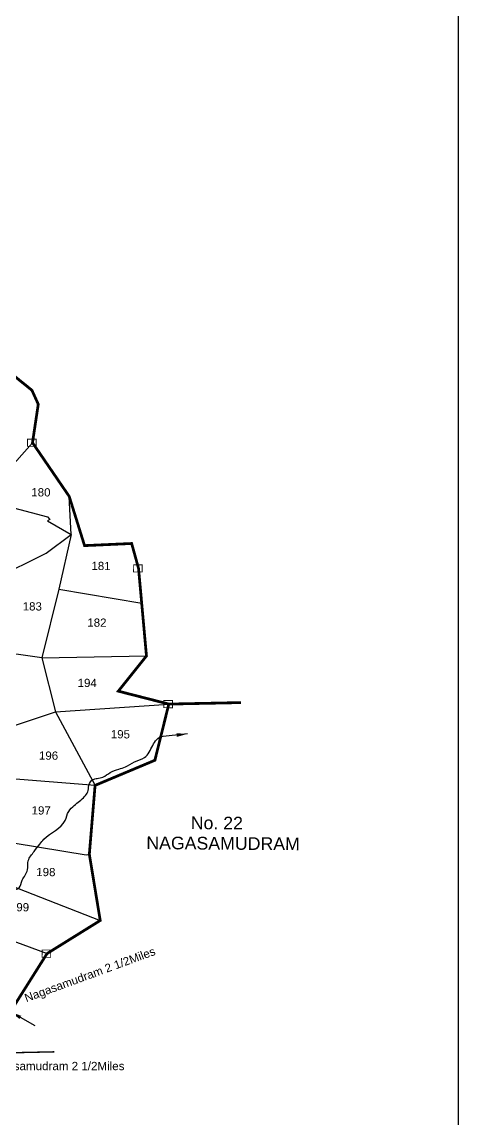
# Model space of a CAD drawing. Header units: feet. Extents: x 771226 to 784782, y 1581874 to 1591734.
# Drawn here: x 782911 to 784493, y 1584471 to 1588443 of the extents above; entities that cross this region are included whole.
import ezdxf
from ezdxf.enums import TextEntityAlignment as Align

# ---------------------------------------------------------------- set-up
doc = ezdxf.new("R2010")
doc.units = ezdxf.units.FT
doc.header["$LTSCALE"] = 15
doc.header["$MEASUREMENT"] = 0
doc.linetypes.add('HIDDEN2', pattern=[0.1875, 0.125, -0.0625])
for name, color, linetype in [('PLOT', 7, 'Continuous'), ('PLOT NO', 7, 'Continuous'), ('TANKS-STREAM', 4, 'Continuous'), ('VILLAGE BOUNDRY', 5, 'HIDDEN2'), ('VILLAGE STONES', 240, 'Continuous')]:
    doc.layers.add(name, color=color, linetype=linetype)
doc.styles.get("Standard").update_dxf_attribs({"font": 'arial.ttf'})
doc.dimstyles.get("Standard").update_dxf_attribs({"dimtxt": 0.18, "dimasz": 40, "dimexe": 0.18, "dimexo": 0.0625, "dimgap": 0.09, "dimtad": 0, "dimtih": 1, "dimtoh": 1, "dimdec": 4, "dimzin": 0, "dimdsep": 46, "dimtxsty": 'Standard', "dimcen": 0.09, "dimadec": 0, "dimazin": 0, "dimtfac": 1, "dimtdec": 4, "dimtofl": 0, "dimtmove": 0, "dimatfit": 3, "dimfxl": 1, "dimtolj": 1, "dimtzin": 0, "dimarcsym": 0})

msp = doc.modelspace()

# ---------------------------------------------------------------- linework, layer by layer
at = {"layer": 'PLOT', "lineweight": -3}
for points in [[(782567, 1586722.1), (782748, 1586693.2), (782949.2, 1586919.5)], [(782748, 1586693.2), (782844.5, 1586693.5), (783003.4, 1586651.1), (783012.3, 1586641.6), (783004.1, 1586637.1), (783089.3, 1586586.7), (783082, 1586725.3)], [(782313.7, 1586421), (782543.6, 1586406.1), (782697, 1586401), (782813.4, 1586427.4), (782999.2, 1586519.8), (783089.3, 1586586.7), (783044.3, 1586389.3), (783344.8, 1586339)], [(782983.4, 1586140.4), (782794.3, 1586167), (782813.4, 1586427.4)], [(783044.3, 1586389.3), (782983.4, 1586140.4), (783361.6, 1586147.6)], [(782983.4, 1586140.4), (783031.9, 1585945.7), (783442.5, 1585973.3)], [(783031.9, 1585945.7), (783175.7, 1585679), (782842.5, 1585705.4), (782859, 1585789), (782876.7, 1585893.4), (783031.9, 1585945.7)], [(782797.8, 1585484.9), (783143.1, 1585428), (783154.9, 1585429.7)], [(782677.5, 1585391.1), (783194.3, 1585189.9)], [(782677.5, 1585391.1), (782681.7, 1585189.2), (783001.8, 1585070.1)]]:
    msp.add_lwpolyline(points, dxfattribs=at)
at = {"layer": 'TANKS-STREAM', "lineweight": -3}
msp.add_spline([(782875, 1585287.6), (782877.8, 1585295.7), (782900.6, 1585308.3), (782911.7, 1585335.5), (782922.8, 1585353.6), (782931.1, 1585373.5), (782934.1, 1585406.2), (782955.2, 1585439.7), (782975.4, 1585466.8), (782990.1, 1585484), (783067.2, 1585552.1), (783080.2, 1585584.8), (783100.4, 1585606.4), (783137.9, 1585638.9), (783148.9, 1585655.2), (783153.6, 1585678.8), (783168.4, 1585700.5), (783182.9, 1585704), (783203.9, 1585709.3), (783230.4, 1585725.5), (783261.4, 1585738), (783285.2, 1585746), (783318, 1585764), (783354.6, 1585780.1), (783384.2, 1585823.1), (783398.9, 1585844.9), (783418.1, 1585859.3)], degree=3, dxfattribs=at)
at = {"layer": 'VILLAGE BOUNDRY', "lineweight": -3, "ltscale": 10, "const_width": 10}
for points in [[(782774.4, 1584709), (783001.8, 1585070.1), (783194.3, 1585189.9), (783154.9, 1585429.7), (783175.7, 1585679), (783392.1, 1585769.9), (783442.5, 1585973.3), (783442.5, 1585973.3), (783259.7, 1586020.1), (783361.6, 1586147.6), (783332.9, 1586464.7), (783308, 1586554.6), (783137.6, 1586546.9), (783082, 1586725.3), (782949.2, 1586919.5), (782970.1, 1587058.8), (782947.1, 1587109.4), (782667, 1587335.9)], [(783442.5, 1585973.3), (783703.7, 1585978.7)]]:
    msp.add_lwpolyline(points, dxfattribs=at)
at = {"layer": 'VILLAGE BOUNDRY', "linetype": 'ByBlock', "lineweight": -3, "ltscale": 5, "const_width": 5}
msp.add_lwpolyline([(782774.4, 1584709), (783027.9, 1584714.5)], dxfattribs=at)
at = {"layer": 'VILLAGE STONES', "color": 5, "lineweight": -3, "const_width": 5}
msp.add_lwpolyline([(771229, 1591055.8), (784490.2, 1591055.8), (784490.2, 1581876.8), (771229, 1581876.8)], close=True, dxfattribs=at)
at = {"layer": 'VILLAGE STONES', "lineweight": -3, "const_width": 2.98}
for points in [[(782931.4, 1586932.3), (782962.6, 1586932.1), (782962.4, 1586906), (782931.2, 1586906.3)], [(783315.1, 1586477.6), (783346.3, 1586477.4), (783346.1, 1586451.3), (783314.9, 1586451.5)], [(783424.7, 1585986.2), (783456, 1585986), (783455.8, 1585959.9), (783424.6, 1585960.1)], [(782984, 1585083), (783015.3, 1585082.8), (783015.1, 1585056.7), (782983.9, 1585056.9)]]:
    msp.add_lwpolyline(points, close=True, dxfattribs=at)

# ---------------------------------------------------------------- texts
at = {"layer": 'PLOT NO', "lineweight": -3}
for s, p in [('180', (782979.6, 1586739.9)), ('181', (783197.2, 1586473.4)), ('183', (782948.5, 1586327.1)), ('182', (783182.3, 1586268.2)), ('194', (783147.3, 1586050)), ('195', (783267.3, 1585864.1)), ('196', (783007.3, 1585786.8)), ('197', (782980.7, 1585588.4)), ('198', (782997.6, 1585365.3)), ('199', (782902.3, 1585238.1))]:
    msp.add_text(s, height=29.8, rotation=359.6001, dxfattribs=at).set_placement(p, align=Align.MIDDLE_CENTER)
at = {"layer": 'PLOT NO', "lineweight": -3, "ltscale": 5}
msp.add_text('Nagasamudram 2 1/2Miles', height=30, rotation=20.1867, dxfattribs=at).set_placement((782927, 1584893.9))
msp.add_text('Nagasamudram 2 1/2Miles', height=30, dxfattribs=at).set_placement((782781.2, 1584648.1))
at = {"layer": 'VILLAGE STONES', "lineweight": -3}
for s, p in [('         No. 22', (783361.5, 1585521.8)), ('NAGASAMUDRAM', (783361, 1585448.2))]:
    msp.add_text(s, height=45.869, rotation=359.6001, dxfattribs=at).set_placement(p)

# ---------------------------------------------------------------- leaders
at = {"layer": 'PLOT', "color": 5, "lineweight": -3, "ltscale": 5}
for points in [[(783510.6, 1585865.6), (783411.3, 1585854.2)], [(782870.3, 1584858.7), (782957.6, 1584809.8)]]:
    msp.add_leader(points, dimstyle='Standard', dxfattribs=at)

doc.saveas('drawing.dxf')
